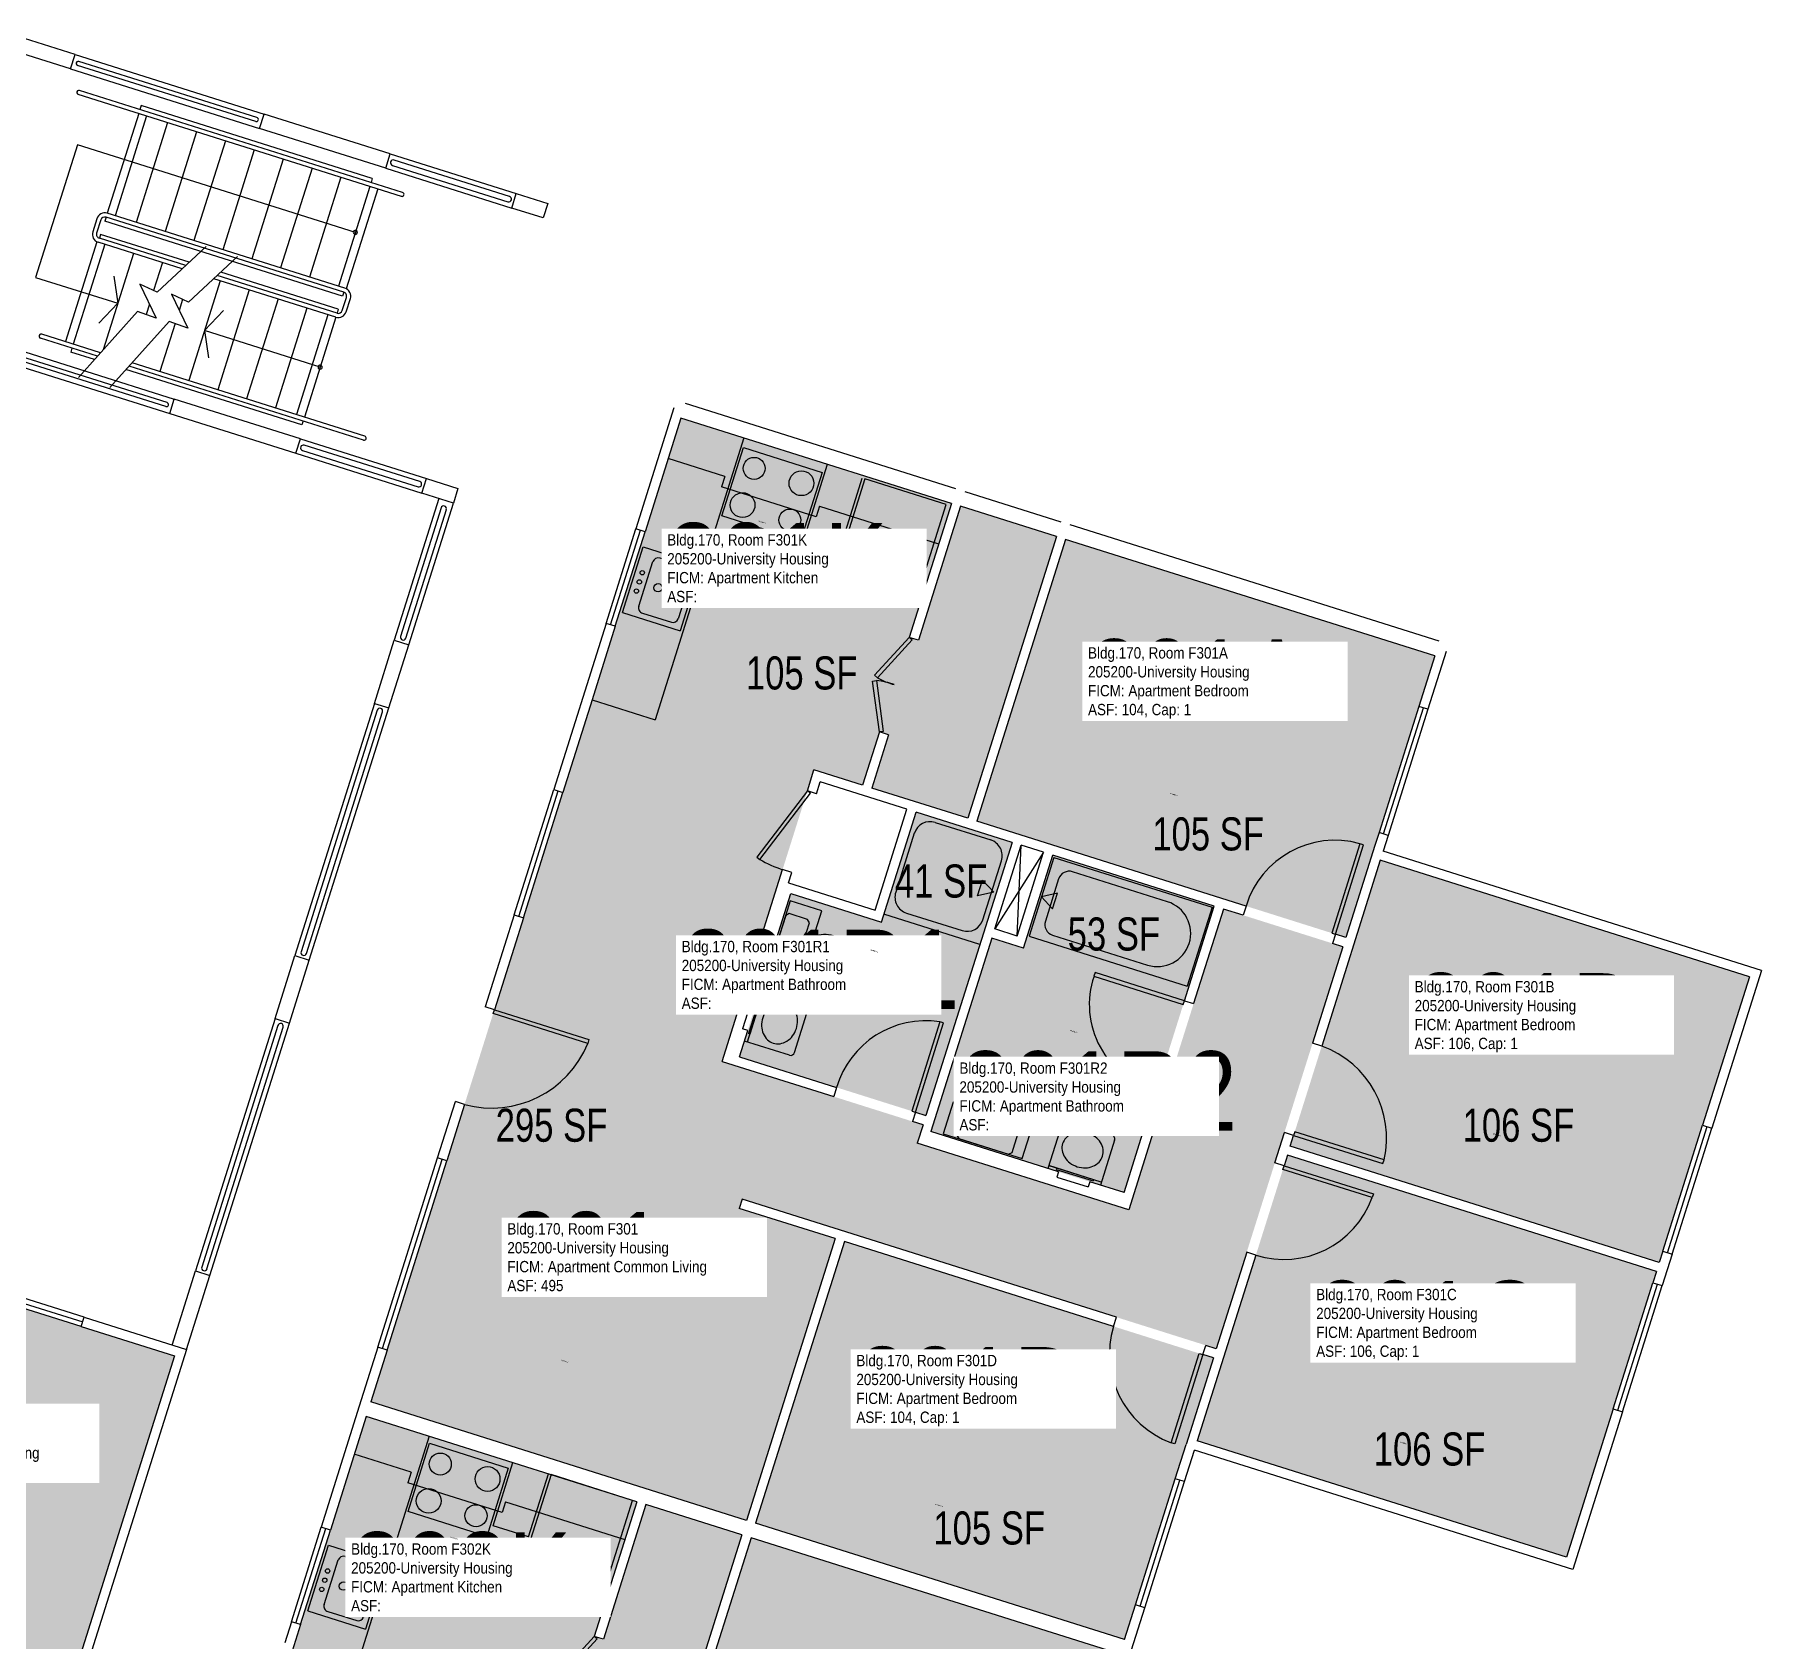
# Model space of a CAD drawing. Header units: inches. Extents: x -56 to 1185, y -144 to 3121.
# Drawn here: x 558 to 1185, y 2539 to 3121 of the extents above; entities that cross this region are included whole.
import ezdxf
from ezdxf.enums import TextEntityAlignment as Align

# ---------------------------------------------------------------- set-up
doc = ezdxf.new("R2010")
doc.units = ezdxf.units.IN
doc.header["$LTSCALE"] = 10
doc.header["$MEASUREMENT"] = 0
for name, color, linetype in [('A-DOOR', 2, 'CONTINUOUS'), ('A-FLOR', 3, 'CONTINUOUS'), ('A-GLAZ', 1, 'CONTINUOUS'), ('A-IDEN-RNUM', 7, 'CONTINUOUS'), ('A-IDEN-SNUM', 4, 'CONTINUOUS'), ('A-IDEN-VNUM', 4, 'CONTINUOUS'), ('A-WALL', 5, 'CONTINUOUS'), ('AREA-TEXT', 3, 'CONTINUOUS'), ('P-SANR-FIXT', 2, 'CONTINUOUS'), ('Rooms-Category-Color', 7, 'CONTINUOUS'), ('Rooms-College-Color', 7, 'CONTINUOUS'), ('Rooms-Department-Color', 7, 'CONTINUOUS'), ('Rooms-Division-Color', 7, 'CONTINUOUS'), ('Rooms-Information', 7, 'CONTINUOUS')]:
    doc.layers.add(name, color=color, linetype=linetype)
doc.styles.add('CP_AREA', font='arial.ttf', dxfattribs={"height": 15})
doc.styles.add('CP_ROOMSNUMBER', font='arial.ttf', dxfattribs={"height": 1})
doc.styles.add('CP_ROOMVNUMBER', font='arial.ttf', dxfattribs={"width": 0.85, "height": 0.075})

msp = doc.modelspace()

# ---------------------------------------------------------------- hatches: boundary and pattern name
at = {"layer": 'Rooms-Category-Color', "true_color": 0x728ef3}
for points in [[(896.89, 2836.99), (929.13, 2939.28), (894.32, 2950.25), (878.99, 2901.61), (875.65, 2902.66), (890.99, 2951.3), (792.75, 2982.27), (760.5, 2879.99), (858.73, 2849.01), (864.83, 2868.33), (868.17, 2867.28), (862.08, 2847.96)], [(900.23, 2835.94), (932.47, 2938.22), (1066.47, 2895.98), (1034.22, 2793.69)], [(1033.17, 2790.36), (987.17, 2644.44), (815.02, 2698.71), (813.97, 2695.37), (848.78, 2684.4), (816.53, 2582.11), (680.15, 2625.1), (760.5, 2879.99), (841.09, 2854.58), (807.72, 2748.72), (880.68, 2725.72), (878.57, 2719.04), (955.34, 2694.84), (989.77, 2804.04)], [(913, 2828.24), (881.73, 2729.06), (814.01, 2750.41), (832.7, 2809.65), (865.6, 2799.28), (878.19, 2839.21)], [(986.43, 2805.1), (953.66, 2701.14), (883.56, 2723.24), (905.7, 2793.45), (917.15, 2789.84), (927.79, 2823.58)], [(1046.73, 2821.73), (1014.03, 2718.01), (1148.03, 2675.76), (1180.73, 2779.48)], [(1012.98, 2714.67), (980.28, 2610.95), (1114.28, 2568.71), (1146.98, 2672.43)], [(255.85, 2476.55), (301.85, 2622.47), (474, 2568.2), (475.06, 2571.54), (440.24, 2582.51), (472.49, 2684.8), (608.87, 2641.81), (528.52, 2386.92), (448.88, 2412.03), (482.26, 2517.89), (408.35, 2541.19), (410.75, 2548.82), (333.97, 2573.03), (299.25, 2462.87)], [(986.12, 2641.09), (953.87, 2538.81), (819.87, 2581.05), (852.12, 2683.34)], [(814.87, 2576.87), (782.62, 2474.58), (747.81, 2485.55), (753.83, 2504.63), (750.49, 2505.68), (744.47, 2486.61), (646.24, 2517.57), (678.49, 2619.86), (776.72, 2588.89), (761.31, 2540.02), (764.65, 2538.96), (780.06, 2587.84), (814.87, 2576.87)], [(919.98, 2431.27), (952.22, 2533.56), (818.23, 2575.8), (785.98, 2473.52)]]:
    msp.add_hatch(color=171, dxfattribs=at).paths.add_polyline_path(points)
at = {"layer": 'Rooms-College-Color', "true_color": 0xadadad}
for points in [[(896.89, 2836.99), (929.13, 2939.28), (894.32, 2950.25), (878.99, 2901.61), (875.65, 2902.66), (890.99, 2951.3), (792.75, 2982.27), (760.5, 2879.99), (858.73, 2849.01), (864.83, 2868.33), (868.17, 2867.28), (862.08, 2847.96)], [(900.23, 2835.94), (932.47, 2938.22), (1066.47, 2895.98), (1034.22, 2793.69)], [(1033.17, 2790.36), (987.17, 2644.44), (815.02, 2698.71), (813.97, 2695.37), (848.78, 2684.4), (816.53, 2582.11), (680.15, 2625.1), (760.5, 2879.99), (841.09, 2854.58), (807.72, 2748.72), (880.68, 2725.72), (878.57, 2719.04), (955.34, 2694.84), (989.77, 2804.04)], [(913, 2828.24), (881.73, 2729.06), (814.01, 2750.41), (832.7, 2809.65), (865.6, 2799.28), (878.19, 2839.21)], [(986.43, 2805.1), (953.66, 2701.14), (883.56, 2723.24), (905.7, 2793.45), (917.15, 2789.84), (927.79, 2823.58)], [(1046.73, 2821.73), (1014.03, 2718.01), (1148.03, 2675.76), (1180.73, 2779.48)], [(1012.98, 2714.67), (980.28, 2610.95), (1114.28, 2568.71), (1146.98, 2672.43)], [(255.85, 2476.55), (301.85, 2622.47), (474, 2568.2), (475.06, 2571.54), (440.24, 2582.51), (472.49, 2684.8), (608.87, 2641.81), (528.52, 2386.92), (448.88, 2412.03), (482.26, 2517.89), (408.35, 2541.19), (410.75, 2548.82), (333.97, 2573.03), (299.25, 2462.87)], [(986.12, 2641.09), (953.87, 2538.81), (819.87, 2581.05), (852.12, 2683.34)], [(814.87, 2576.87), (782.62, 2474.58), (747.81, 2485.55), (753.83, 2504.63), (750.49, 2505.68), (744.47, 2486.61), (646.24, 2517.57), (678.49, 2619.86), (776.72, 2588.89), (761.31, 2540.02), (764.65, 2538.96), (780.06, 2587.84), (814.87, 2576.87)], [(919.98, 2431.27), (952.22, 2533.56), (818.23, 2575.8), (785.98, 2473.52)]]:
    msp.add_hatch(color=253, dxfattribs=at).paths.add_polyline_path(points)
at = {"layer": 'Rooms-Department-Color', "true_color": 0x604aed}
for points in [[(896.89, 2836.99), (929.13, 2939.28), (894.32, 2950.25), (878.99, 2901.61), (875.65, 2902.66), (890.99, 2951.3), (792.75, 2982.27), (760.5, 2879.99), (858.73, 2849.01), (864.83, 2868.33), (868.17, 2867.28), (862.08, 2847.96)], [(900.23, 2835.94), (932.47, 2938.22), (1066.47, 2895.98), (1034.22, 2793.69)], [(1033.17, 2790.36), (987.17, 2644.44), (815.02, 2698.71), (813.97, 2695.37), (848.78, 2684.4), (816.53, 2582.11), (680.15, 2625.1), (760.5, 2879.99), (841.09, 2854.58), (807.72, 2748.72), (880.68, 2725.72), (878.57, 2719.04), (955.34, 2694.84), (989.77, 2804.04)], [(913, 2828.24), (881.73, 2729.06), (814.01, 2750.41), (832.7, 2809.65), (865.6, 2799.28), (878.19, 2839.21)], [(986.43, 2805.1), (953.66, 2701.14), (883.56, 2723.24), (905.7, 2793.45), (917.15, 2789.84), (927.79, 2823.58)], [(1046.73, 2821.73), (1014.03, 2718.01), (1148.03, 2675.76), (1180.73, 2779.48)], [(1012.98, 2714.67), (980.28, 2610.95), (1114.28, 2568.71), (1146.98, 2672.43)], [(255.85, 2476.55), (301.85, 2622.47), (474, 2568.2), (475.06, 2571.54), (440.24, 2582.51), (472.49, 2684.8), (608.87, 2641.81), (528.52, 2386.92), (448.88, 2412.03), (482.26, 2517.89), (408.35, 2541.19), (410.75, 2548.82), (333.97, 2573.03), (299.25, 2462.87)], [(986.12, 2641.09), (953.87, 2538.81), (819.87, 2581.05), (852.12, 2683.34)], [(814.87, 2576.87), (782.62, 2474.58), (747.81, 2485.55), (753.83, 2504.63), (750.49, 2505.68), (744.47, 2486.61), (646.24, 2517.57), (678.49, 2619.86), (776.72, 2588.89), (761.31, 2540.02), (764.65, 2538.96), (780.06, 2587.84), (814.87, 2576.87)], [(919.98, 2431.27), (952.22, 2533.56), (818.23, 2575.8), (785.98, 2473.52)]]:
    msp.add_hatch(color=173, dxfattribs=at).paths.add_polyline_path(points)
at = {"layer": 'Rooms-Division-Color', "true_color": 0x604aed}
for points in [[(896.89, 2836.99), (929.13, 2939.28), (894.32, 2950.25), (878.99, 2901.61), (875.65, 2902.66), (890.99, 2951.3), (792.75, 2982.27), (760.5, 2879.99), (858.73, 2849.01), (864.83, 2868.33), (868.17, 2867.28), (862.08, 2847.96)], [(900.23, 2835.94), (932.47, 2938.22), (1066.47, 2895.98), (1034.22, 2793.69)], [(1033.17, 2790.36), (987.17, 2644.44), (815.02, 2698.71), (813.97, 2695.37), (848.78, 2684.4), (816.53, 2582.11), (680.15, 2625.1), (760.5, 2879.99), (841.09, 2854.58), (807.72, 2748.72), (880.68, 2725.72), (878.57, 2719.04), (955.34, 2694.84), (989.77, 2804.04)], [(913, 2828.24), (881.73, 2729.06), (814.01, 2750.41), (832.7, 2809.65), (865.6, 2799.28), (878.19, 2839.21)], [(986.43, 2805.1), (953.66, 2701.14), (883.56, 2723.24), (905.7, 2793.45), (917.15, 2789.84), (927.79, 2823.58)], [(1046.73, 2821.73), (1014.03, 2718.01), (1148.03, 2675.76), (1180.73, 2779.48)], [(1012.98, 2714.67), (980.28, 2610.95), (1114.28, 2568.71), (1146.98, 2672.43)], [(255.85, 2476.55), (301.85, 2622.47), (474, 2568.2), (475.06, 2571.54), (440.24, 2582.51), (472.49, 2684.8), (608.87, 2641.81), (528.52, 2386.92), (448.88, 2412.03), (482.26, 2517.89), (408.35, 2541.19), (410.75, 2548.82), (333.97, 2573.03), (299.25, 2462.87)], [(986.12, 2641.09), (953.87, 2538.81), (819.87, 2581.05), (852.12, 2683.34)], [(814.87, 2576.87), (782.62, 2474.58), (747.81, 2485.55), (753.83, 2504.63), (750.49, 2505.68), (744.47, 2486.61), (646.24, 2517.57), (678.49, 2619.86), (776.72, 2588.89), (761.31, 2540.02), (764.65, 2538.96), (780.06, 2587.84), (814.87, 2576.87)], [(919.98, 2431.27), (952.22, 2533.56), (818.23, 2575.8), (785.98, 2473.52)]]:
    msp.add_hatch(color=173, dxfattribs=at).paths.add_polyline_path(points)

# ---------------------------------------------------------------- linework, layer by layer
at = {"layer": 'A-DOOR'}
for p, q in [((875.65, 2902.66), (863.07, 2888.97)), ((864.11, 2888.01), (876.69, 2901.71)), ((876.69, 2901.71), (875.65, 2902.66)), ((862.38, 2886.77), (863.78, 2886.95)), ((864.83, 2868.33), (862.38, 2886.77)), ((863.07, 2888.97), (864.11, 2888.01)), ((863.78, 2886.95), (866.23, 2868.52)), ((866.23, 2868.52), (864.83, 2868.33)), ((838.69, 2846.95), (820.3, 2822.88)), ((839.81, 2846.09), (838.69, 2846.95)), ((821.43, 2822.03), (839.81, 2846.09)), ((820.3, 2822.88), (821.43, 2822.03)), ((1039.28, 2827.75), (1029.06, 2795.32)), ((1030.41, 2794.89), (1040.63, 2827.32)), ((1040.63, 2827.32), (1039.28, 2827.75)), ((1029.06, 2795.32), (1030.41, 2794.89)), ((943.19, 2780.98), (942.76, 2779.62)), ((942.76, 2779.62), (975.19, 2769.4)), ((975.61, 2770.75), (943.19, 2780.98)), ((724.6, 2766.1), (725.02, 2767.45)), ((758.93, 2755.27), (724.6, 2766.1)), ((725.02, 2767.45), (759.36, 2756.62)), ((975.19, 2769.4), (975.61, 2770.75)), ((886.79, 2763.11), (876.57, 2730.68)), ((877.92, 2730.25), (888.14, 2762.68)), ((888.14, 2762.68), (886.79, 2763.11)), ((759.36, 2756.62), (758.93, 2755.27)), ((876.57, 2730.68), (877.92, 2730.25)), ((1015.66, 2723.18), (1015.24, 2721.83)), ((1015.24, 2721.83), (1047.66, 2711.6)), ((1048.09, 2712.95), (1015.66, 2723.18)), ((1011.35, 2709.51), (1011.78, 2710.86)), ((1043.78, 2699.28), (1011.35, 2709.51)), ((1011.78, 2710.86), (1044.21, 2700.63)), ((1047.66, 2711.6), (1048.09, 2712.95)), ((1044.21, 2700.63), (1043.78, 2699.28)), ((970.73, 2610.3), (980.95, 2642.72)), ((982.3, 2642.3), (972.08, 2609.87)), ((980.95, 2642.72), (982.3, 2642.3)), ((972.08, 2609.87), (970.73, 2610.3)), ((761.32, 2540.01), (748.74, 2526.31)), ((762.36, 2539.05), (761.32, 2540.01)), ((749.78, 2525.36), (762.36, 2539.05))]:
    msp.add_line(p, q, dxfattribs=at)
for centre, radius, start, end in [((861.41, 2861.36), 25.7, 69.90132, 84.70654), ((876.85, 2910.33), 25.7, 240.29676, 255.10199), ((1030.26, 2795.21), 33.77, 74.50664, 162.93442), ((844.54, 2862.44), 46.56, 240.23193, 251.36501), ((972.93, 2769.31), 31.88, 161.11857, 256.32249), ((881.76, 2729.63), 33.85, 81.45031, 163.44639), ((724.09, 2769.39), 37.6, 254.75396, 337.94971), ((1013.55, 2720.88), 35.43, 347.07398, 70.36707), ((1011.82, 2710.82), 33.98, 252.41896, 340.14659), ((982.76, 2642.5), 34.38, 163.06013, 249.50542)]:
    msp.add_arc(centre, radius, start, end, dxfattribs=at)
at = {"layer": 'A-FLOR'}
for p, q in [((638.36, 3089.92), (573.72, 3110.3)), ((638.82, 3091.35), (574.18, 3111.73)), ((691.26, 3062.76), (573.95, 3099.75)), ((691.71, 3064.19), (574.4, 3101.18)), ((595.89, 3092.83), (584.46, 3056.59)), ((598.75, 3091.93), (587.32, 3055.69)), ((596.79, 3095.69), (596.34, 3094.26)), ((680.71, 3069.23), (596.79, 3095.69)), ((606.38, 3089.52), (594.95, 3053.28)), ((616.87, 3086.22), (605.44, 3049.97)), ((573.66, 3081.49), (558.47, 3033.33)), ((674.55, 3049.68), (573.66, 3081.49)), ((627.36, 3082.91), (615.93, 3046.67)), ((637.85, 3079.6), (626.42, 3043.36)), ((648.34, 3076.29), (636.91, 3040.05)), ((658.83, 3072.99), (647.41, 3036.75)), ((688.02, 3074.01), (729.95, 3060.79)), ((730.56, 3062.69), (688.62, 3075.92)), ((669.32, 3069.68), (657.9, 3033.44)), ((679.81, 3066.37), (668.39, 3030.13)), ((680.71, 3069.23), (680.26, 3067.8)), ((682.67, 3065.47), (671.24, 3029.19)), ((580.7, 3054.63), (579.19, 3049.86)), ((582.13, 3054.18), (580.62, 3049.41)), ((584.01, 3055.16), (583.56, 3053.73)), ((670.32, 3027.95), (584.01, 3055.16)), ((670.77, 3029.38), (584.46, 3056.59)), ((582.05, 3048.96), (581.6, 3047.53)), ((612.97, 3037.64), (581.6, 3047.53)), ((614.23, 3038.82), (582.05, 3048.96)), ((669.87, 3026.52), (583.56, 3053.73)), ((580.67, 3046.25), (569.25, 3010.01)), ((583.54, 3045.35), (572.11, 3009.11)), ((611.7, 3036.47), (581.15, 3046.1)), ((594.03, 3042.04), (583.01, 3007.08)), ((620.33, 3044.5), (602.58, 3027.97)), ((604.52, 3038.73), (601.31, 3028.55)), ((631.78, 3040.89), (614.02, 3024.36)), ((668.37, 3021.75), (625.67, 3035.21)), ((558.47, 3033.33), (588.32, 3023.92)), ((586.83, 3033.82), (588.32, 3023.92)), ((596.29, 3030.82), (602.25, 3018.51)), ((602.58, 3027.97), (596.29, 3030.82)), ((625.5, 3032.12), (614.07, 2995.88)), ((667.46, 3018.89), (623.15, 3032.86)), ((667.92, 3020.32), (624.41, 3034.03)), ((635.99, 3028.81), (624.57, 2992.57)), ((588.32, 3023.92), (581.42, 3016.66)), ((599.76, 3023.65), (598.56, 3019.84)), ((607.74, 3027.21), (613.69, 3014.9)), ((614.02, 3024.36), (607.74, 3027.21)), ((611.83, 3025.36), (610.57, 3021.35)), ((646.48, 3025.5), (635.06, 2989.26)), ((669.8, 3021.3), (671.3, 3026.07)), ((670.32, 3027.95), (669.87, 3026.52)), ((671.23, 3020.85), (672.73, 3025.62)), ((595.44, 3020.97), (573.97, 2996.99)), ((606.89, 3017.36), (585.41, 2993.39)), ((602.25, 3018.51), (595.44, 3020.97)), ((609.07, 3016.57), (603.58, 2999.18)), ((613.69, 3014.9), (606.89, 3017.36)), ((626.68, 3021.26), (619.79, 3014)), ((656.97, 3022.19), (645.55, 2985.95)), ((664.6, 3019.79), (653.18, 2983.55)), ((667.46, 3018.89), (656.04, 2982.65)), ((668.37, 3021.75), (667.92, 3020.32)), ((580.92, 3004.76), (560.21, 3011.28)), ((582.02, 3005.98), (560.67, 3012.71)), ((619.79, 3014), (621.27, 3004.09)), ((661.75, 3000.77), (619.79, 3014)), ((605.74, 2986.44), (541.1, 3006.82)), ((606.19, 2987.88), (541.55, 3008.25)), ((571.66, 3007.67), (571.21, 3006.24)), ((579.82, 3003.53), (571.21, 3006.24)), ((655.14, 2979.78), (591.27, 2999.92)), ((677.52, 2974.3), (592.37, 3001.15)), ((677.97, 2975.73), (593.46, 3002.37)), ((655.59, 2981.22), (655.14, 2979.78)), ((697.93, 2959.22), (655.99, 2972.44)), ((655.39, 2970.53), (697.33, 2957.31)), ((705.68, 2949.7), (690.94, 2902.96)), ((692.85, 2902.36), (707.59, 2949.1)), ((682.52, 2876.23), (654.85, 2788.49)), ((656.76, 2787.89), (684.42, 2875.63)), ((924.45, 2824.64), (906.76, 2796.79)), ((914.86, 2794.23), (916.34, 2827.19)), ((646.44, 2761.79), (618.77, 2674.04)), ((620.68, 2673.44), (648.34, 2761.18))]:
    msp.add_line(p, q, dxfattribs=at)
for centre, radius, start, end in [((573.95, 3111.02), 0.75, 72.50165, 252.50165), ((574.17, 3100.46), 0.75, 72.50165, 252.50165), ((638.59, 3090.64), 0.75, 252.50165, 72.50165), ((688.32, 3074.96), 1, 72.5016, 252.5016), ((691.48, 3063.48), 0.75, 252.50165, 72.50165), ((730.25, 3061.74), 1, 252.5016, 72.5016), ((583.56, 3053.73), 3, 72.50165, 162.50165), ((583.56, 3053.73), 1.5, 72.50165, 162.50165), ((582.05, 3048.96), 3, 162.50165, 252.50165), ((582.05, 3048.96), 1.5, 162.50165, 252.50165), ((674.55, 3049.68), 0.75, 162.50165, 342.50165), ((674.55, 3049.68), 0.75, 342.50165, 162.50165), ((669.87, 3026.52), 3, 342.50165, 72.50165), ((669.87, 3026.52), 1.5, 342.50165, 72.50165), ((668.37, 3021.75), 3, 252.50165, 342.50165), ((668.37, 3021.75), 1.5, 252.50165, 342.50165), ((560.44, 3012), 0.75, 72.50165, 252.50165), ((661.75, 3000.77), 0.75, 162.50165, 342.50165), ((661.75, 3000.77), 0.75, 342.50165, 162.50165), ((605.97, 2987.16), 0.75, 252.50165, 72.50165), ((655.69, 2971.48), 1, 72.5016, 252.5016), ((677.75, 2975.01), 0.75, 252.50165, 72.50165), ((697.63, 2958.26), 1, 252.5016, 72.5016), ((706.63, 2949.39), 1, 342.5016, 162.5016), ((691.9, 2902.66), 1, 162.5016, 342.5016), ((683.47, 2875.93), 1, 342.5016, 162.5016), ((655.81, 2788.19), 1, 162.5016, 342.5016), ((647.39, 2761.49), 1, 342.5016, 162.5016), ((619.73, 2673.74), 1, 162.5016, 342.5016)]:
    msp.add_arc(centre, radius, start, end, dxfattribs=at)
at = {"layer": 'A-GLAZ'}
for p, q in [((765.59, 2907.74), (776.41, 2942.08)), ((767.25, 2907.22), (778.08, 2941.55)), ((768.92, 2906.69), (779.75, 2941.02)), ((1060.68, 2877.62), (1046.25, 2831.84)), ((1047.92, 2831.31), (1062.35, 2877.09)), ((1064.02, 2876.57), (1049.59, 2830.79)), ((732.21, 2801.88), (746.57, 2847.42)), ((733.88, 2801.35), (748.24, 2846.89)), ((735.55, 2800.83), (749.91, 2846.37)), ((1149.31, 2679.82), (1163.74, 2725.6)), ((1150.98, 2679.29), (1165.41, 2725.07)), ((1152.65, 2678.77), (1167.08, 2724.54)), ((682.75, 2644.99), (704.4, 2713.66)), ((684.42, 2644.47), (706.07, 2713.13)), ((686.09, 2643.94), (707.74, 2712.61)), ((575.02, 2652.48), (506.35, 2674.13)), ((506.87, 2675.8), (575.54, 2654.15)), ((576.07, 2655.82), (507.4, 2677.47)), ((1131.27, 2622.59), (1145.7, 2668.37)), ((1132.94, 2622.07), (1147.37, 2667.85)), ((1134.61, 2621.54), (1149.04, 2667.32)), ((957.85, 2551.45), (972.28, 2597.22)), ((959.52, 2550.92), (973.95, 2596.7)), ((961.19, 2550.39), (975.62, 2596.17)), ((651.33, 2545.33), (662.15, 2579.66)), ((653, 2544.8), (663.82, 2579.14)), ((654.67, 2544.27), (665.49, 2578.61))]:
    msp.add_line(p, q, dxfattribs=at)
at = {"layer": 'A-WALL'}
for p, q in [((572.76, 3114.28), (549.87, 3121.49)), ((571.11, 3109.03), (553.47, 3114.59)), ((571.11, 3109.03), (572.76, 3114.28)), ((572.76, 3114.28), (641.43, 3092.63)), ((571.11, 3109.03), (639.78, 3087.38)), ((639.78, 3087.38), (641.43, 3092.63)), ((687.21, 3078.19), (641.43, 3092.63)), ((685.56, 3072.95), (639.78, 3087.38)), ((685.56, 3072.95), (687.21, 3078.19)), ((685.56, 3072.95), (731.34, 3058.52)), ((687.21, 3078.19), (732.99, 3063.76)), ((731.34, 3058.52), (732.99, 3063.76)), ((732.99, 3063.76), (744.43, 3060.15)), ((744.43, 3060.15), (742.78, 3054.91)), ((742.78, 3054.91), (731.34, 3058.52)), ((540.14, 3010.8), (608.81, 2989.15)), ((538.49, 3005.55), (607.15, 2983.9)), ((607.15, 2983.9), (608.81, 2989.15)), ((654.59, 2974.72), (608.81, 2989.15)), ((790.24, 2985.95), (776.41, 2942.08)), ((892.64, 2956.55), (794.41, 2987.52)), ((607.15, 2983.9), (652.93, 2969.47)), ((792.75, 2982.27), (779.75, 2941.02)), ((890.99, 2951.3), (792.75, 2982.27)), ((652.93, 2969.47), (654.59, 2974.72)), ((654.59, 2974.72), (700.37, 2960.28)), ((652.93, 2969.47), (698.71, 2955.04)), ((698.71, 2955.04), (700.37, 2960.28)), ((700.37, 2960.28), (711.81, 2956.67)), ((710.16, 2951.43), (698.71, 2955.04)), ((711.81, 2956.67), (710.16, 2951.43)), ((930.79, 2944.52), (895.98, 2955.5)), ((704.91, 2953.08), (688.67, 2901.58)), ((693.92, 2899.93), (710.16, 2951.43)), ((890.99, 2951.3), (875.65, 2902.66)), ((894.32, 2950.25), (878.99, 2901.61)), ((929.14, 2939.28), (894.32, 2950.25)), ((779.75, 2941.02), (776.41, 2942.08)), ((1068.13, 2901.22), (934.13, 2943.47)), ((929.14, 2939.28), (896.89, 2836.99)), ((932.47, 2938.22), (900.23, 2835.94)), ((1066.47, 2895.98), (932.47, 2938.22)), ((765.59, 2907.74), (746.57, 2847.42)), ((768.92, 2906.69), (760.5, 2879.99)), ((768.92, 2906.69), (765.59, 2907.74)), ((681.46, 2878.69), (688.67, 2901.58)), ((686.7, 2877.04), (693.92, 2899.93)), ((688.67, 2901.58), (693.92, 2899.93)), ((878.99, 2901.61), (875.65, 2902.66)), ((1070.64, 2897.55), (1064.02, 2876.57)), ((1066.47, 2895.98), (1060.68, 2877.62)), ((681.46, 2878.69), (652.59, 2787.13)), ((681.46, 2878.69), (686.7, 2877.04)), ((760.5, 2879.99), (749.91, 2846.37)), ((657.84, 2785.48), (686.7, 2877.04)), ((1064.02, 2876.57), (1060.68, 2877.62)), ((864.83, 2868.33), (858.74, 2849.02)), ((868.17, 2867.28), (862.08, 2847.96)), ((868.17, 2867.28), (864.83, 2868.33)), ((838.69, 2846.95), (841.09, 2854.58)), ((858.74, 2849.02), (841.09, 2854.58)), ((746.57, 2847.42), (749.91, 2846.37)), ((842.03, 2845.9), (838.69, 2846.95)), ((842.03, 2845.9), (843.38, 2850.19)), ((874.85, 2840.27), (843.38, 2850.19)), ((896.89, 2836.99), (862.08, 2847.96)), ((863.31, 2803.67), (874.85, 2840.27)), ((865.6, 2799.28), (878.19, 2839.21)), ((913, 2828.24), (878.19, 2839.21)), ((997.98, 2805.12), (900.23, 2835.94)), ((913, 2828.24), (881.73, 2729.05)), ((1046.25, 2831.84), (1044.75, 2827.07)), ((1049.59, 2830.79), (1046.25, 2831.84)), ((1049.59, 2830.79), (1047.79, 2825.07)), ((906.76, 2796.79), (916.34, 2827.19)), ((914.86, 2794.23), (924.45, 2824.63)), ((924.45, 2824.63), (916.34, 2827.19)), ((917.15, 2789.84), (927.79, 2823.58)), ((986.44, 2805.09), (927.79, 2823.58)), ((1044.75, 2827.07), (1034.22, 2793.69)), ((1185.12, 2781.77), (1047.79, 2825.07)), ((807.72, 2748.72), (829.67, 2818.34)), ((833.01, 2817.29), (829.67, 2818.34)), ((831.84, 2813.59), (833.01, 2817.29)), ((1046.73, 2821.73), (1025.46, 2754.25)), ((1180.73, 2779.48), (1046.73, 2821.73)), ((820.63, 2771.38), (832.7, 2809.65)), ((831.84, 2813.59), (863.31, 2803.67)), ((832.7, 2809.65), (865.6, 2799.28)), ((975.61, 2770.75), (986.44, 2805.09)), ((989.78, 2804.03), (978.95, 2769.7)), ((996.93, 2801.78), (989.78, 2804.03)), ((997.98, 2805.12), (996.93, 2801.78)), ((732.21, 2801.88), (721.69, 2768.5)), ((735.55, 2800.83), (725.02, 2767.45)), ((732.21, 2801.88), (735.55, 2800.83)), ((914.86, 2794.23), (906.76, 2796.79)), ((905.7, 2793.45), (883.57, 2723.23)), ((917.15, 2789.84), (905.7, 2793.45)), ((1030.41, 2794.89), (1029.36, 2791.56)), ((1033.17, 2790.35), (1029.36, 2791.56)), ((1034.22, 2793.69), (1030.41, 2794.89)), ((645.38, 2764.25), (652.59, 2787.13)), ((650.62, 2762.59), (657.84, 2785.48)), ((652.59, 2787.13), (657.84, 2785.48)), ((1033.17, 2790.35), (1022.12, 2755.3)), ((1180.73, 2779.48), (1163.74, 2725.6)), ((1185.12, 2781.77), (1167.08, 2724.54)), ((818.72, 2771.98), (815.12, 2760.54)), ((820.63, 2771.38), (818.72, 2771.98)), ((725.02, 2767.45), (721.69, 2768.5)), ((975.61, 2770.75), (978.95, 2769.7)), ((645.38, 2764.25), (616.51, 2672.69)), ((621.76, 2671.03), (650.62, 2762.59)), ((645.38, 2764.25), (650.62, 2762.59)), ((814.02, 2750.4), (817.02, 2759.94)), ((817.02, 2759.94), (815.12, 2760.54)), ((1025.46, 2754.25), (1022.12, 2755.3)), ((807.72, 2748.72), (848.25, 2735.94)), ((814.02, 2750.4), (849.31, 2739.27)), ((704.4, 2713.66), (710.86, 2734.17)), ((714.2, 2733.11), (710.86, 2734.17)), ((849.31, 2739.27), (848.25, 2735.94)), ((953.67, 2701.13), (965.39, 2738.33)), ((968.73, 2737.27), (955.35, 2694.83)), ((965.39, 2738.33), (968.73, 2737.27)), ((714.2, 2733.11), (707.74, 2712.61)), ((877.92, 2730.25), (876.86, 2726.92)), ((877.92, 2730.25), (881.73, 2729.05)), ((880.68, 2725.71), (876.86, 2726.92)), ((880.68, 2725.71), (878.57, 2719.04)), ((929.82, 2708.65), (883.57, 2723.23)), ((1008.44, 2711.91), (1011.9, 2722.88)), ((1015.24, 2721.83), (1011.9, 2722.88)), ((1014.03, 2718.01), (1015.24, 2721.83)), ((1163.74, 2725.6), (1167.08, 2724.54)), ((955.35, 2694.83), (878.57, 2719.04)), ((1148.03, 2675.77), (1014.03, 2718.01)), ((707.74, 2712.61), (704.4, 2713.66)), ((1011.78, 2710.86), (1008.44, 2711.91)), ((1012.98, 2714.67), (1011.78, 2710.86)), ((1146.98, 2672.43), (1012.98, 2714.67)), ((929.82, 2708.65), (929.22, 2706.74)), ((929.22, 2706.74), (940.67, 2703.13)), ((941.27, 2705.04), (940.67, 2703.13)), ((953.67, 2701.13), (941.27, 2705.04)), ((815.02, 2698.71), (813.97, 2695.37)), ((950.93, 2655.86), (815.02, 2698.71)), ((848.78, 2684.39), (813.97, 2695.37)), ((848.78, 2684.39), (816.53, 2582.11)), ((852.12, 2683.34), (819.87, 2581.05)), ((949.87, 2652.52), (852.12, 2683.34)), ((1001.56, 2678.43), (980.28, 2610.95)), ((998.22, 2679.48), (987.17, 2644.43)), ((1001.56, 2678.43), (998.22, 2679.48)), ((1149.31, 2679.82), (1148.03, 2675.77)), ((1152.65, 2678.77), (1149.04, 2667.32)), ((1149.31, 2679.82), (1152.65, 2678.77)), ((608.02, 2645.74), (616.51, 2672.69)), ((616.51, 2672.69), (621.76, 2671.03)), ((1146.98, 2672.43), (1145.7, 2668.37)), ((613.26, 2644.09), (621.76, 2671.03)), ((1145.7, 2668.37), (1149.04, 2667.32)), ((575.02, 2652.48), (576.07, 2655.82)), ((575.02, 2652.48), (608.87, 2641.81)), ((576.07, 2655.82), (613.26, 2644.09)), ((949.87, 2652.52), (950.93, 2655.86)), ((608.87, 2641.81), (574.82, 2533.8)), ((613.26, 2644.09), (578.16, 2532.74)), ((682.75, 2644.99), (675.98, 2623.53)), ((686.09, 2643.94), (680.15, 2625.1)), ((686.09, 2643.94), (682.75, 2644.99)), ((986.12, 2641.1), (976.19, 2609.62)), ((982.3, 2642.3), (983.35, 2645.64)), ((986.12, 2641.1), (982.3, 2642.3)), ((987.17, 2644.43), (983.35, 2645.64)), ((675.98, 2623.53), (662.15, 2579.66)), ((816.53, 2582.11), (680.15, 2625.1)), ((1131.27, 2622.59), (1114.28, 2568.71)), ((1134.61, 2621.54), (1116.57, 2564.32)), ((1131.27, 2622.59), (1134.61, 2621.54)), ((678.49, 2619.86), (665.49, 2578.61)), ((776.73, 2588.89), (678.49, 2619.86)), ((972.28, 2597.22), (976.19, 2609.62)), ((1114.28, 2568.71), (980.28, 2610.95)), ((975.62, 2596.17), (979.23, 2607.62)), ((1116.57, 2564.32), (979.23, 2607.62)), ((975.62, 2596.17), (972.28, 2597.22)), ((776.73, 2588.89), (761.32, 2540.01)), ((780.07, 2587.84), (764.66, 2538.96)), ((814.88, 2576.86), (780.07, 2587.84)), ((665.49, 2578.61), (662.15, 2579.66)), ((953.87, 2538.81), (819.87, 2581.05)), ((814.88, 2576.86), (782.63, 2474.57)), ((818.22, 2575.81), (785.97, 2473.52)), ((952.21, 2533.56), (818.22, 2575.81)), ((953.87, 2538.81), (957.85, 2551.45)), ((956.38, 2535.13), (961.19, 2550.39)), ((961.19, 2550.39), (957.85, 2551.45)), ((654.67, 2544.27), (646.25, 2517.57)), ((651.33, 2545.33), (648.92, 2537.7)), ((654.67, 2544.27), (651.33, 2545.33)), ((764.66, 2538.96), (761.32, 2540.01))]:
    msp.add_line(p, q, dxfattribs=at)
at = {"layer": 'P-SANR-FIXT'}
for p, q in [((815.64, 2975.06), (783.39, 2872.77)), ((808.75, 2961.07), (788.12, 2967.57)), ((807.62, 2946.74), (815.44, 2971.54)), ((815.44, 2971.54), (844.05, 2962.52)), ((808.75, 2961.07), (807.54, 2957.25)), ((844.05, 2962.52), (836.24, 2937.72)), ((838.52, 2941.63), (846.03, 2965.48)), ((859.57, 2960.16), (851.3, 2933.93)), ((851.4, 2937.57), (858.62, 2960.46)), ((889.14, 2950.84), (859.57, 2960.16)), ((841.88, 2946.43), (807.54, 2957.25)), ((843.08, 2950.24), (841.88, 2946.43)), ((843.08, 2950.24), (886.35, 2936.6)), ((880.87, 2924.61), (889.14, 2950.84)), ((836.24, 2937.72), (807.62, 2946.74)), ((851.4, 2937.57), (838.52, 2941.63)), ((771.53, 2911.64), (779.05, 2935.48)), ((779.05, 2935.48), (800.03, 2928.86)), ((851.98, 2936.08), (881.54, 2926.76)), ((777.5, 2913.95), (782.61, 2930.16)), ((785.12, 2931.47), (795.61, 2928.16)), ((800.03, 2928.86), (792.51, 2905.02)), ((851.3, 2933.93), (880.87, 2924.61)), ((796.92, 2925.65), (791.81, 2909.44)), ((771.53, 2911.64), (792.51, 2905.02)), ((778.81, 2911.44), (789.3, 2908.13)), ((760.5, 2879.99), (783.39, 2872.77)), ((885.05, 2835.48), (905.24, 2829.11)), ((877.52, 2831.56), (870.76, 2810.1)), ((928.19, 2822.79), (919.17, 2794.18)), ((928.19, 2822.79), (985.66, 2804.68)), ((902.4, 2800.13), (909.16, 2821.59)), ((969.45, 2806.7), (934.97, 2817.57)), ((900.5, 2808.85), (902.31, 2814.57)), ((906.36, 2810.15), (900.5, 2808.85)), ((902.31, 2814.57), (906.36, 2810.15)), ((929.54, 2809.79), (923.68, 2808.49)), ((929.93, 2814.94), (925.1, 2799.62)), ((927.74, 2804.07), (929.54, 2809.79)), ((832.48, 2806.97), (823.46, 2778.35)), ((843.92, 2803.36), (832.48, 2806.97)), ((834.9, 2774.75), (843.92, 2803.36)), ((923.68, 2808.49), (927.74, 2804.07)), ((985.66, 2804.68), (976.63, 2776.07)), ((830.83, 2801.72), (825.11, 2783.6)), ((832.08, 2802.37), (830.83, 2801.72)), ((838.76, 2800.27), (832.08, 2802.37)), ((838.36, 2795.68), (839.41, 2799.01)), ((839.41, 2799.01), (838.76, 2800.27)), ((901.31, 2791.16), (866.5, 2802.14)), ((874.68, 2802.58), (894.87, 2796.21)), ((834.85, 2787.87), (836.33, 2792.58)), ((836.38, 2792.69), (838.36, 2795.68)), ((919.17, 2794.18), (976.63, 2776.07)), ((927.72, 2794.58), (962.2, 2783.71)), ((833.75, 2781.06), (834.75, 2784.23)), ((834.75, 2784.23), (834.85, 2787.87)), ((823.46, 2778.35), (834.9, 2774.75)), ((825.11, 2783.6), (825.77, 2782.35)), ((825.77, 2782.35), (832.44, 2780.24)), ((832.44, 2780.24), (833.54, 2780.81)), ((816.89, 2755.78), (822.91, 2774.86)), ((821.53, 2772.15), (817.32, 2758.8)), ((822.91, 2774.86), (817.8, 2758.65)), ((822.01, 2772), (821.53, 2772.15)), ((838.17, 2770.05), (821.83, 2775.2)), ((834.04, 2751.95), (839.15, 2768.17)), ((832.15, 2750.97), (815.82, 2756.12)), ((817.8, 2758.65), (817.32, 2758.8)), ((891.65, 2733.92), (888.05, 2722.47)), ((920.27, 2724.9), (891.65, 2733.92)), ((895.05, 2728.47), (893, 2721.96)), ((896.36, 2729.29), (895.25, 2728.72)), ((899.69, 2728.24), (896.36, 2729.29)), ((902.68, 2726.26), (899.69, 2728.24)), ((888.05, 2722.47), (916.66, 2713.45)), ((893, 2721.96), (893.65, 2720.71)), ((907.44, 2724.75), (902.79, 2726.21)), ((911.14, 2724.63), (907.56, 2724.73)), ((914.31, 2723.63), (911.14, 2724.63)), ((913.02, 2715.65), (915.13, 2722.32)), ((915.13, 2722.32), (914.56, 2723.42)), ((916.66, 2713.45), (920.27, 2724.9)), ((931.16, 2726.18), (926.01, 2709.85)), ((949.25, 2722.05), (933.04, 2727.16)), ((893.65, 2720.71), (911.77, 2714.99)), ((911.77, 2714.99), (913.02, 2715.65)), ((950.23, 2720.17), (945.08, 2703.84)), ((945.42, 2704.91), (926.35, 2710.92)), ((926.35, 2710.92), (942.56, 2705.81)), ((929.21, 2710.02), (929.06, 2709.54)), ((929.06, 2709.54), (942.41, 2705.34)), ((942.56, 2705.81), (942.41, 2705.34)), ((701.38, 2612.64), (669.14, 2510.35)), ((693.67, 2585.28), (701.48, 2610.08)), ((701.48, 2610.08), (730.1, 2601.06)), ((694.79, 2599.61), (674.16, 2606.11)), ((724.56, 2580.17), (731.78, 2603.06)), ((694.79, 2599.61), (693.59, 2595.79)), ((730.1, 2601.06), (722.28, 2576.26)), ((745.61, 2598.7), (737.34, 2572.47)), ((737.44, 2576.11), (744.66, 2599)), ((775.18, 2589.38), (745.61, 2598.7)), ((727.92, 2584.97), (693.59, 2595.79)), ((722.28, 2576.26), (693.67, 2585.28)), ((729.12, 2588.78), (727.92, 2584.97)), ((729.12, 2588.78), (772.39, 2575.14)), ((766.91, 2563.15), (775.18, 2589.38)), ((737.44, 2576.11), (724.56, 2580.17)), ((657.27, 2549.22), (664.79, 2573.06)), ((664.79, 2573.06), (685.77, 2566.45)), ((737.34, 2572.47), (766.91, 2563.15)), ((738.02, 2574.62), (767.59, 2565.29)), ((663.24, 2551.53), (668.36, 2567.74)), ((670.87, 2569.05), (681.36, 2565.74)), ((685.77, 2566.45), (678.26, 2542.6)), ((682.66, 2563.23), (677.55, 2547.02)), ((657.27, 2549.22), (678.26, 2542.6)), ((664.55, 2549.02), (675.04, 2545.71))]:
    msp.add_line(p, q, dxfattribs=at)
for centre, radius in [((819.36, 2964.01), 4), ((836.53, 2958.6), 4.5), ((815.15, 2950.66), 4.5), ((832.32, 2945.25), 4), ((777.67, 2922.8), 0.791), ((778.73, 2926.14), 0.791), ((784.47, 2920.66), 1.5), ((776.62, 2919.47), 0.791), ((705.4, 2602.55), 4), ((722.57, 2597.14), 4.5), ((701.19, 2589.2), 4.5), ((718.36, 2583.79), 4), ((663.42, 2560.39), 0.791), ((664.47, 2563.73), 0.791), ((670.21, 2558.25), 1.5), ((662.36, 2557.05), 0.791)]:
    msp.add_circle(centre, radius, dxfattribs=at)
for centre, radius, start, end in [((784.52, 2929.56), 2, 72.50165, 162.50165), ((795.01, 2926.25), 2, 342.50165, 72.50165), ((779.41, 2913.35), 2, 162.50165, 252.50165), ((789.9, 2910.04), 2, 252.50165, 342.50165), ((883.25, 2829.76), 6, 72.50165, 162.50165), ((903.44, 2823.39), 6, 342.50165, 72.50165), ((933.76, 2813.73), 4.02, 72.50165, 162.50165), ((876.48, 2808.3), 6, 162.50165, 252.50165), ((965.82, 2795.2), 12.05, 252.50165, 72.50165), ((896.67, 2801.93), 6, 252.50165, 342.50165), ((928.93, 2798.41), 4.02, 162.50165, 252.50165), ((836.73, 2792.46), 0.418, 146.55626, 162.50165), ((843.07, 2787.9), 6.3, 135.80046, 162.50165), ((844.21, 2786.79), 7.89, 111.97411, 135.80046), ((844.75, 2785.46), 9.33, 91.33704, 111.97411), ((844.79, 2783.61), 11.18, 72.50165, 91.33704), ((846.12, 2785.96), 8.55, 53.66627, 76.27709), ((845.12, 2784.6), 10.24, 33.02919, 53.66627), ((843.07, 2787.9), 6.3, 162.50165, 189.20284), ((844.64, 2788.15), 7.89, 189.20284, 213.02919), ((848.66, 2786.14), 6.3, 315.80046, 342.50165), ((847.1, 2785.88), 7.89, 9.20284, 33.02919), ((848.66, 2786.14), 6.3, 342.50165, 9.20284), ((833.35, 2781.18), 0.418, 297.50165, 342.50165), ((845.85, 2788.94), 9.33, 213.02919, 233.66627), ((846.94, 2790.43), 11.18, 233.66627, 252.50165), ((846.94, 2790.43), 11.18, 252.50165, 271.33704), ((846.99, 2788.58), 9.33, 271.33704, 291.97411), ((847.53, 2787.24), 7.89, 291.97411, 315.80046), ((831.06, 2761.8), 9, 143.2723, 162.50165), ((829.98, 2762.61), 7.65, 122.40075, 143.2723), ((829.41, 2763.5), 6.59, 98.69324, 122.40075), ((829.24, 2764.66), 5.42, 72.50165, 98.69324), ((829.24, 2764.66), 5.42, 46.31007, 72.50165), ((828.42, 2763.82), 6.59, 22.60256, 46.31007), ((827.45, 2763.41), 7.65, 1.73101, 22.60256), ((837.72, 2768.62), 1.5, 342.50165, 72.50165), ((831.06, 2761.8), 9, 162.50165, 181.73101), ((829.71, 2761.76), 7.65, 181.73101, 202.60256), ((826.1, 2763.37), 9, 323.2723, 342.50165), ((826.1, 2763.37), 9, 342.50165, 1.73101), ((828.74, 2761.35), 6.59, 202.60256, 226.31007), ((827.92, 2760.51), 5.42, 226.31007, 252.50165), ((827.92, 2760.51), 5.42, 252.50165, 278.69324), ((827.75, 2761.67), 6.59, 278.69324, 302.40075), ((827.18, 2762.56), 7.65, 302.40075, 323.2723), ((832.6, 2752.4), 1.5, 252.50165, 342.50165), ((909.41, 2736.01), 8.55, 143.66627, 166.27709), ((910.77, 2735), 10.24, 123.02919, 143.66627), ((909.49, 2736.98), 7.89, 99.20284, 123.02919), ((909.23, 2738.54), 6.3, 72.50165, 99.20284), ((909.23, 2738.54), 6.3, 45.80046, 72.50165), ((908.13, 2737.41), 7.89, 21.97411, 45.80046), ((906.79, 2736.87), 9.33, 1.33704, 21.97411), ((911.76, 2734.67), 11.18, 162.50165, 181.33704), ((909.91, 2734.63), 9.33, 181.33704, 201.97411), ((904.94, 2736.82), 11.18, 342.50165, 1.33704), ((895.45, 2728.35), 0.418, 117.50165, 162.50165), ((908.58, 2734.09), 7.89, 201.97411, 225.80046), ((907.47, 2732.95), 6.3, 225.80046, 252.50165), ((907.22, 2734.52), 7.89, 279.20284, 303.02919), ((906.43, 2735.73), 9.33, 303.02919, 323.66627), ((904.94, 2736.82), 11.18, 323.66627, 342.50165), ((902.91, 2726.61), 0.418, 236.55626, 252.50165), ((907.47, 2732.95), 6.3, 252.50165, 279.20284), ((907.57, 2725.15), 0.418, 252.50165, 268.44705), ((914.19, 2723.23), 0.418, 27.50165, 72.50165), ((932.59, 2725.73), 1.5, 72.50165, 162.50165), ((937.39, 2716.44), 6.59, 112.60256, 136.31007), ((937.8, 2715.46), 7.65, 91.73101, 112.60256), ((937.84, 2714.11), 9, 72.50165, 91.73101), ((937.84, 2714.11), 9, 53.2723, 72.50165), ((948.8, 2720.62), 1.5, 342.50165, 72.50165), ((936.54, 2717.25), 5.42, 162.50165, 188.69324), ((937.7, 2717.43), 6.59, 188.69324, 212.40075), ((936.54, 2717.25), 5.42, 136.31007, 162.50165), ((938.64, 2715.19), 7.65, 32.40075, 53.2723), ((939.54, 2715.76), 6.59, 8.69324, 32.40075), ((940.7, 2715.94), 5.42, 342.50165, 8.69324), ((938.6, 2718), 7.65, 212.40075, 233.2723), ((939.4, 2719.08), 9, 233.2723, 252.50165), ((939.4, 2719.08), 9, 252.50165, 271.73101), ((939.44, 2717.73), 7.65, 271.73101, 292.60256), ((939.85, 2716.75), 6.59, 292.60256, 316.31007), ((940.7, 2715.94), 5.42, 316.31007, 342.50165), ((670.26, 2567.14), 2, 72.50165, 162.50165), ((680.75, 2563.84), 2, 342.50165, 72.50165), ((665.15, 2550.93), 2, 162.50165, 252.50165), ((675.64, 2547.62), 2, 252.50165, 342.50165)]:
    msp.add_arc(centre, radius, start, end, dxfattribs=at)

# ---------------------------------------------------------------- texts
at = {"layer": 'A-IDEN-RNUM', "style": 'CP_ROOMSNUMBER'}
for s, rotation, p in [('0301-K0', 342.88003, (820.9, 2944.68)), ('0301-A0', 342.88003, (970.35, 2845.83)), ('0301-R1', 342.88003, (861.58, 2789.06)), ('0301-R2', 342.88003, (933.95, 2759.83)), ('0301-B0', 342.91278, (1087.63, 2722.32)), ('0301-00', 342.91278, (749.16, 2640.11)), ('0301-C0', 342.88003, (1053.95, 2610.36)), ('0301-D0', 342.91278, (885.1, 2587.78)), ('0302-K0', 342.88003, (708.96, 2575.89))]:
    msp.add_text(s, height=0.36, rotation=rotation, dxfattribs=at).set_placement(p)
at = {"layer": 'A-IDEN-SNUM', "style": 'CP_ROOMSNUMBER'}
for s, rotation, p in [('1700F301K0', 342.88003, (820.9, 2944.68)), ('1700F301A0', 342.88003, (970.35, 2845.83)), ('1700F301R1', 342.88003, (861.58, 2789.06)), ('1700F301R2', 342.88003, (933.95, 2759.83)), ('1700F301B0', 342.91278, (1087.63, 2722.32)), ('1700F30100', 342.91278, (749.16, 2640.11)), ('1700F301C0', 342.88003, (1053.95, 2610.36)), ('1700F301D0', 342.91278, (885.1, 2587.78)), ('1700F302K0', 342.88003, (708.96, 2575.89))]:
    msp.add_text(s, height=0.36, rotation=rotation, dxfattribs=at).set_placement(p)
at = {"layer": 'A-IDEN-VNUM', "style": 'CP_ROOMVNUMBER', "width": 0.85}
for s, p in [('301K', (787.8, 2915.36)), ('301A', (940.6, 2873.15)), ('301R1', (793.06, 2767.73)), ('301B', (1059.2, 2751.96)), ('301R2', (893.9, 2723.6)), ('301', (729.75, 2665.25)), ('301C', (1023.43, 2640.23)), ('301D', (856.48, 2616.25)), ('302K', (673.01, 2549.02))]:
    msp.add_text(s, height=28.8, dxfattribs=at).set_placement(p)
at = {"layer": 'AREA-TEXT', "style": 'CP_AREA', "width": 0.75}
for s, p in [('105 SF', (836.63, 2889.74)), ('105 SF', (984.2, 2831.31)), ('41 SF', (887.25, 2814.21)), ('53 SF', (949.98, 2794.97)), ('295 SF', (745.78, 2725.56)), ('106 SF', (1096.88, 2725.56)), ('106 SF', (1064.61, 2608.02)), ('105 SF', (904.71, 2579.35))]:
    msp.add_text(s, height=12, dxfattribs=at).set_placement(p, align=Align.MIDDLE_CENTER)

# ---------------------------------------------------------------- next in the draw order: texts
at = {"layer": 'Rooms-Information', "char_height": 4.1143, "width": 92.16, "attachment_point": 7, "style": 'CP_ROOMVNUMBER', "bg_fill": 3, "box_fill_scale": 1.5, "bg_fill_color": 256, "bg_fill_true_color": 13158600, "bg_fill_transparency": 0}
for s, insert in [('Bldg.170, Room F301K^M^J205200-University Housing^M^JFICM: Apartment Kitchen^M^JASF: ', (787.8, 2915.36)), ('Bldg.170, Room F301A^M^J205200-University Housing^M^JFICM: Apartment Bedroom^M^JASF: 104, Cap: 1', (940.6, 2873.15)), ('Bldg.170, Room F301R1^M^J205200-University Housing^M^JFICM: Apartment Bathroom^M^JASF: ', (793.06, 2767.73)), ('Bldg.170, Room F301B^M^J205200-University Housing^M^JFICM: Apartment Bedroom^M^JASF: 106, Cap: 1', (1059.2, 2751.96)), ('Bldg.170, Room F301R2^M^J205200-University Housing^M^JFICM: Apartment Bathroom^M^JASF: ', (893.9, 2723.6)), ('Bldg.170, Room F301^M^J205200-University Housing^M^JFICM: Apartment Common Living^M^JASF: 495', (729.75, 2665.25)), ('Bldg.170, Room F301C^M^J205200-University Housing^M^JFICM: Apartment Bedroom^M^JASF: 106, Cap: 1', (1023.43, 2640.23)), ('Bldg.170, Room F301D^M^J205200-University Housing^M^JFICM: Apartment Bedroom^M^JASF: 104, Cap: 1', (856.48, 2616.25)), ('Bldg.170, Room F303^M^J205200-University Housing^M^JFICM: Apartment Common Living^M^JASF: 484', (487.4, 2597.64)), ('Bldg.170, Room F302K^M^J205200-University Housing^M^JFICM: Apartment Kitchen^M^JASF: ', (673.01, 2549.02))]:
    msp.add_mtext(s, dxfattribs=dict(at, insert=insert))

doc.saveas('drawing.dxf')
